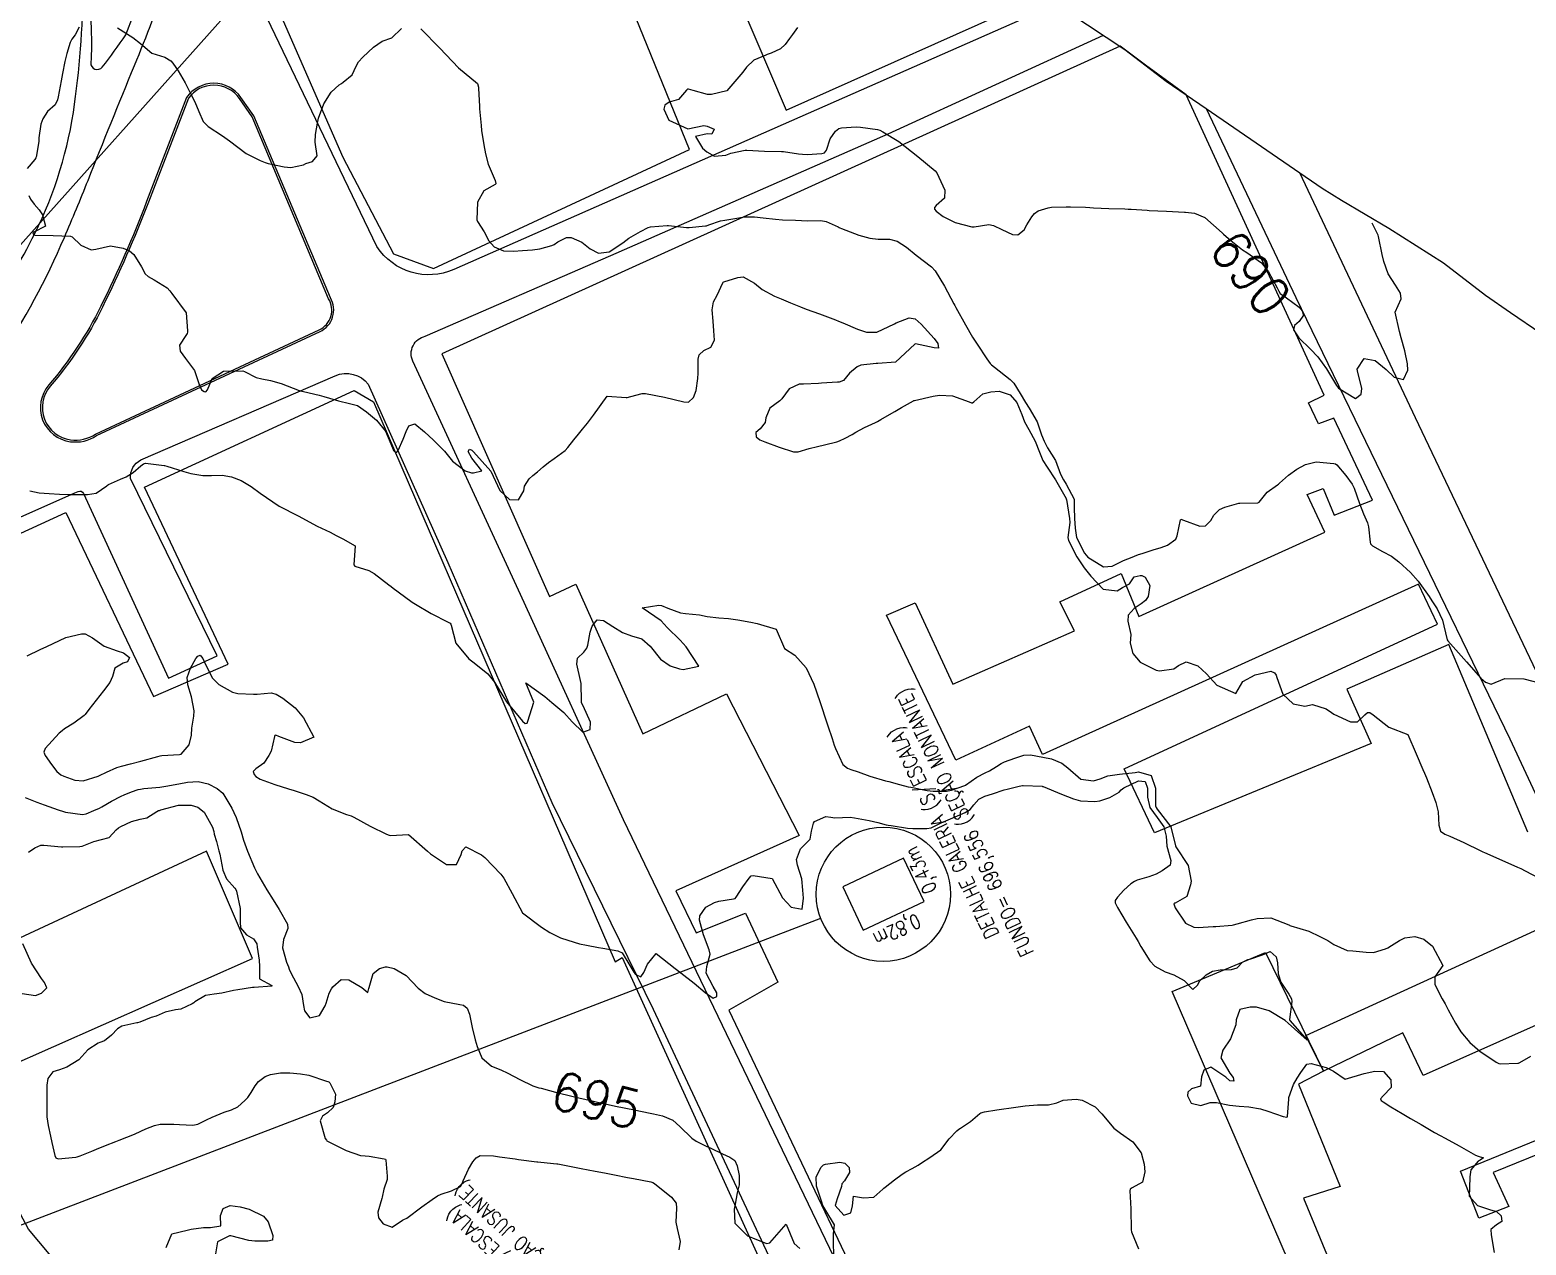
# Model space of a CAD drawing. Header units: metres. Extents: x 286371 to 293043, y 7462578 to 7466404.
# Drawn here: x 288853.9 to 289009.9, y 7465092.8 to 7465219.5 of the extents above; entities that cross this region are included whole.
import ezdxf
from ezdxf.enums import TextEntityAlignment as Align

# ---------------------------------------------------------------- set-up
doc = ezdxf.new("R2010")
doc.units = ezdxf.units.M
doc.header["$MEASUREMENT"] = 0
doc.linetypes.add('CONTINUO', pattern=[0])
for name, color, linetype in [('Area', 45, 'Continuous'), ('Canteiro', 45, 'Continuous'), ('Cotas', 45, 'Continuous'), ('Curvas de Nivel 1m', 11, 'Continuous'), ('Curvas de Nivel 5m', 15, 'Continuous'), ('Edificações', 30, 'Continuous'), ('TEXTO', 45, 'Continuous'), ('Vias primárias', 230, 'Continuous')]:
    doc.layers.add(name, color=color, linetype=linetype)
doc.styles.add('ROMANS', font='romans', dxfattribs={"height": 0.2})
doc.styles.add('Style-STANDARD', font='STANDARD.shx')

msp = doc.modelspace()

# ---------------------------------------------------------------- linework, layer by layer
at = {"layer": 'Area'}
msp.add_polyline3d([(288956.47, 7465225.11, 699.51), (288968.06, 7465217.44, 697.42), (288972.35, 7465214.15, 697.78), (288976.53, 7465211.29, 695.33), (288988.62, 7465202.97, 689.75), (288990.64, 7465201.75, 689.71), (288995.58, 7465198.83, 690.19), (289001.27, 7465195.2, 694.99), (289005.65, 7465191.83, 690.36), (289008.26, 7465190.02, 695.14), (289011.41, 7465187.87, 695.69)], dxfattribs=at)
at = {"layer": 'Canteiro'}
for points in [[(288863.94, 7465218.97), (288865.53, 7465223.17, -0.001615), (288868.82, 7465231.78, -0.029896), (288876.37, 7465248.35, -0.083468), (288891.6, 7465268.21), (288888.23, 7465270.72), (288879.58, 7465262.96, 0.047927), (288871.92, 7465254.63, 0.043141), (288866.46, 7465245.95, 0.049056), (288862, 7465234.69, 0.084381), (288860.31, 7465219.51, -0.033462), (288860.27, 7465216.07, 0.746053), (288861.48, 7465215.61, 0.010891)], [(288860.78, 7465177.36), (288884.09, 7465188.22, 0.445231), (288885.07, 7465191.45), (288877.1, 7465210.42), (288875.77, 7465212.33, 0.519821), (288870.45, 7465212.35), (288866.28, 7465201.51, -0.022727), (288861.5, 7465190.59, -0.063286), (288856.05, 7465182.35, 0.59628), (288858.18, 7465176.76, 0.182042)]]:
    msp.add_lwpolyline(points, format="xyb", close=True, dxfattribs=at)
at = {"layer": 'Curvas de Nivel 1m', "flags": 128}
for points, elevation in [([(288859.05, 7465219.76), (288858.66, 7465218.98), (288858.31, 7465218.5), (288858.12, 7465218.16), (288857.77, 7465217.02), (288857.58, 7465216.17), (288857.34, 7465214.92), (288857.19, 7465214.18), (288856.89, 7465212.52), (288856.81, 7465212.19), (288856.55, 7465211.67), (288855.76, 7465210.98), (288855.27, 7465210.21), (288855.07, 7465209.66), (288854.87, 7465208.22), (288854.86, 7465207.85), (288854.57, 7465206.22), (288854.55, 7465206.14), (288854.46, 7465205.98), (288853.66, 7465205.02)], 692), ([(288863.06, 7465219.7), (288864.65, 7465218.69), (288865.45, 7465218.05), (288866.63, 7465217.06), (288868.01, 7465216.63), (288868.62, 7465216.24), (288868.84, 7465216), (288869.38, 7465215.21), (288870.1, 7465213.98), (288870.57, 7465213.06), (288871.11, 7465211.97), (288871.53, 7465210.97), (288871.99, 7465209.95), (288872.52, 7465209.41), (288873.99, 7465208.43), (288874.5, 7465208.09), (288874.72, 7465207.91), (288876.47, 7465206.59), (288877.93, 7465205.86), (288878.46, 7465205.65), (288878.76, 7465205.55), (288880.44, 7465205.22), (288881.12, 7465205.14), (288882.45, 7465205.43), (288882.69, 7465205.55), (288883.4, 7465205.78), (288883.86, 7465206.37), (288883.68, 7465207.78), (288883.69, 7465208.58), (288883.9, 7465209.77), (288884.02, 7465210.29), (288884.55, 7465211.76), (288885.33, 7465212.99), (288886.15, 7465213.74), (288886.41, 7465213.91), (288886.59, 7465214.02), (288887.51, 7465214.81), (288887.95, 7465215.71), (288888.18, 7465216.16), (288888.63, 7465216.65), (288889.75, 7465217.68), (288890.65, 7465218.29), (288891.66, 7465218.65), (288892.67, 7465219.63)], 691), ([(288894.67, 7465219.6), (288896.64, 7465217.57), (288898.6, 7465215.54), (288900.58, 7465213.9), (288900.67, 7465213.51), (288900.68, 7465213.4), (288900.78, 7465211.51), (288900.8, 7465211.25), (288900.96, 7465209.51), (288901.01, 7465209), (288901.23, 7465207.5), (288901.4, 7465206.57), (288901.7, 7465205.5), (288902.43, 7465203.77), (288902.5, 7465203.48), (288902.49, 7465203.42), (288902.42, 7465203.36), (288901.23, 7465202.69), (288900.59, 7465201.51), (288900.53, 7465199.69), (288900.59, 7465199.52), (288901.26, 7465198.42), (288901.76, 7465197.5), (288902.32, 7465196.88), (288903.3, 7465196.46), (288904.32, 7465196.41), (288905.28, 7465196.48), (288906.32, 7465196.55), (288907.07, 7465196.66), (288908.33, 7465197), (288908.59, 7465197.13), (288908.94, 7465197.39), (288909.87, 7465197.84), (288910.34, 7465197.85), (288911.44, 7465197.35), (288912.32, 7465196.67), (288913.21, 7465196.22), (288914.32, 7465196.36), (288915.72, 7465197.28), (288916.34, 7465197.77), (288917.56, 7465198.47), (288918.36, 7465198.89), (288918.63, 7465198.97), (288920.36, 7465199.08), (288920.5, 7465199.08), (288922.36, 7465198.89), (288922.65, 7465198.88), (288924.35, 7465199.05), (288924.44, 7465199.06), (288924.69, 7465199.15), (288925.92, 7465199.57), (288926.36, 7465199.66), (288927.61, 7465199.86), (288928.37, 7465199.99), (288929.46, 7465199.98), (288930.37, 7465199.9), (288931.65, 7465199.76), (288932.36, 7465199.7), (288933.74, 7465199.64), (288934.36, 7465199.6), (288934.95, 7465199.58), (288936.36, 7465199.61), (288936.92, 7465199.52), (288938.18, 7465198.94), (288938.29, 7465198.87), (288938.35, 7465198.84), (288938.51, 7465198.78), (288940.34, 7465198.1), (288941.46, 7465197.76), (288942.34, 7465197.66), (288943.51, 7465197.68), (288944.33, 7465197.46), (288945.28, 7465196.83), (288946.31, 7465196.01), (288947.9, 7465194.79), (288948.29, 7465194.37), (288949.24, 7465192.77), (288950.24, 7465190.92), (288950.33, 7465190.75), (288950.44, 7465190.54), (288951.45, 7465188.74), (288952.19, 7465187.46), (288952.65, 7465186.72), (288953.66, 7465185.19), (288954.02, 7465184.7), (288954.14, 7465184.58), (288954.48, 7465184.34), (288956.11, 7465183.06), (288956.48, 7465182.66), (288957.13, 7465181.6), (288957.7, 7465180.64), (288958.07, 7465180.05), (288958.92, 7465178.62), (288959.37, 7465177.27), (288959.63, 7465176.61), (288960, 7465175.93), (288960.84, 7465174.59), (288961.35, 7465173.19), (288961.66, 7465172.58), (288961.95, 7465172.15), (288962.78, 7465170.56), (288962.77, 7465169.7), (288962.8, 7465168.56), (288962.89, 7465167.55), (288963.02, 7465166.56), (288963.84, 7465164.93), (288964.18, 7465164.54), (288965.82, 7465163.51), (288966.74, 7465163.58), (288967.83, 7465164.13), (288968.07, 7465164.24), (288968.65, 7465164.47), (288969.49, 7465164.81), (288969.84, 7465164.91), (288971.01, 7465165.28), (288971.85, 7465165.55), (288972.51, 7465165.76), (288973.35, 7465166.4), (288973.51, 7465166.76), (288973.84, 7465168.4), (288973.86, 7465168.43), (288973.9, 7465168.47), (288974.16, 7465168.39), (288975.88, 7465167.74), (288976.46, 7465167.78), (288977.01, 7465168.35), (288977.33, 7465168.92), (288977.91, 7465169.51), (288978.49, 7465169.75), (288979.92, 7465170.16), (288980.05, 7465170.17), (288981.92, 7465170.18), (288981.98, 7465170.21), (288982.04, 7465170.27), (288982.89, 7465171.31), (288983.95, 7465172.05), (288984.06, 7465172.13), (288984.17, 7465172.24), (288985.12, 7465173.08), (288985.98, 7465173.69), (288986.87, 7465174.2), (288987.99, 7465174.47), (288989.84, 7465174.3), (288989.99, 7465174.25), (288990.14, 7465174.14), (288991.07, 7465173.02), (288991.73, 7465172.12), (288991.94, 7465171.7), (288992.5, 7465170.11), (288992.94, 7465169.05), (288993.34, 7465168.09), (288993.45, 7465167.67), (288993.61, 7465166.09), (288993.66, 7465165.9), (288993.85, 7465165.72), (288994.89, 7465165.12), (288995.83, 7465164.62), (288996.6, 7465164.04), (288997.81, 7465162.94), (288998.64, 7465162.01), (288999.77, 7465160.42), (289000.05, 7465159.99), (289000.59, 7465159.14), (289001.15, 7465157.97), (289001.62, 7465156.05), (289001.63, 7465155.97), (289001.64, 7465155.9), (289001.7, 7465155.8), (289003.39, 7465153.94), (289003.67, 7465153.61), (289005.15, 7465151.91), (289005.64, 7465151.5), (289006.23, 7465151.3), (289007.64, 7465151.87), (289009.64, 7465151.84), (289011.64, 7465151.31)], 691), ([(288853.82, 7465202.23), (288854, 7465201.84), (288854.39, 7465201.32), (288854.9, 7465200.74), (288855.26, 7465200.21), (288855.55, 7465199.01), (288854.35, 7465198.41), (288854.25, 7465198.32), (288854.26, 7465198.23), (288854.34, 7465198.13), (288854.47, 7465198.09), (288856.34, 7465198.05), (288858.16, 7465197.99), (288858.34, 7465197.9), (288859.24, 7465197.06), (288860.32, 7465196.55), (288860.81, 7465196.61), (288862.33, 7465196.96), (288863.66, 7465196.74), (288864.31, 7465196.45), (288864.75, 7465196.07), (288865.56, 7465194.78), (288865.94, 7465194.05), (288866.27, 7465193.78), (288866.87, 7465193.43), (288868.25, 7465192.6), (288868.53, 7465192.3), (288868.73, 7465192.01), (288870.21, 7465189.98), (288870.34, 7465188.13), (288870.35, 7465187.98), (288870.33, 7465187.83), (288870.18, 7465187.62), (288869.54, 7465186.62), (288869.58, 7465185.99), (288870.14, 7465185.23), (288871.07, 7465183.97), (288871.56, 7465182.51), (288871.83, 7465181.96), (288872.09, 7465181.78), (288872.28, 7465181.76), (288872.44, 7465181.95), (288872.93, 7465183.13), (288874.12, 7465183.92), (288876.12, 7465183.94), (288876.29, 7465183.88), (288877.51, 7465183.26), (288878.11, 7465183.1), (288879.02, 7465182.93), (288880.11, 7465182.61), (288881.99, 7465181.9), (288882.1, 7465181.87), (288882.46, 7465181.79), (288884.09, 7465181.41), (288884.57, 7465181.28), (288886.08, 7465180.82), (288887.24, 7465180.55), (288888.07, 7465180.33), (288889.01, 7465179.69), (288890.05, 7465178.79), (288890.98, 7465177.66), (288891.72, 7465175.93), (288891.83, 7465175.65), (288891.99, 7465175.47), (288892.18, 7465175.46), (288892.32, 7465175.64), (288892.84, 7465176.81), (288893.14, 7465177.63), (288893.43, 7465178.23), (288894.04, 7465178.41), (288895.05, 7465177.6), (288896.01, 7465176.72), (288897.14, 7465175.57), (288897.98, 7465174.53), (288899.28, 7465173.53), (288899.96, 7465173.31), (288900.18, 7465173.3), (288901.05, 7465173.51), (288899.98, 7465174.83), (288899.61, 7465175.53), (288899.74, 7465175.79), (288900, 7465175.69), (288900.17, 7465175.52), (288901.96, 7465173.49), (288902.92, 7465171.48), (288903.92, 7465170.54), (288904.87, 7465170.5), (288905.41, 7465171.44), (288905.47, 7465171.92), (288905.95, 7465172.7), (288906.36, 7465173.03), (288906.82, 7465173.42), (288907.44, 7465173.95), (288907.98, 7465174.39), (288908.56, 7465174.82), (288909.33, 7465175.38), (288909.71, 7465175.66), (288910, 7465175.95), (288910.63, 7465176.75), (288911.1, 7465177.36), (288911.52, 7465177.86), (288912.04, 7465178.5), (288912.67, 7465179.33), (288914.08, 7465181.3), (288916.08, 7465181.16), (288916.18, 7465181.18), (288916.55, 7465181.27), (288917.76, 7465181.58), (288918.09, 7465181.58), (288920.08, 7465181.21), (288922.08, 7465180.7), (288922.57, 7465180.68), (288923.1, 7465181.17), (288923.37, 7465181.89), (288923.55, 7465183.16), (288923.59, 7465183.7), (288923.59, 7465185.16), (288923.68, 7465185.63), (288924.16, 7465186.05), (288924.9, 7465186.41), (288925.28, 7465187.14), (288925.22, 7465188.1), (288925.14, 7465189.14), (288925.05, 7465190.31), (288925.18, 7465191.14), (288925.55, 7465191.83), (288926.14, 7465193.13), (288926.19, 7465193.2), (288926.27, 7465193.23), (288927.71, 7465193.66), (288928.27, 7465193.73), (288929.44, 7465193.08), (288930.25, 7465192.44), (288931.55, 7465191.74), (288932.24, 7465191.44), (288933.21, 7465191.02), (288934.23, 7465190.61), (288934.85, 7465190.37), (288936.22, 7465189.88), (288937.91, 7465189.25), (288938.21, 7465189.13), (288938.67, 7465188.94), (288940.19, 7465188.29), (288941.11, 7465187.98), (288942.19, 7465187.98), (288944.04, 7465188.85), (288944.21, 7465188.94), (288945.56, 7465189.48), (288946.21, 7465189.35), (288946.84, 7465188.8), (288948.18, 7465187.33), (288948.57, 7465186.78), (288948.64, 7465186.31), (288948.17, 7465186.34), (288946.23, 7465186.75), (288946.17, 7465186.73), (288944.14, 7465184.85), (288942.31, 7465184.71), (288942.14, 7465184.71), (288940.52, 7465184.52), (288940.14, 7465184.37), (288939.36, 7465183.69), (288938.72, 7465182.94), (288938.28, 7465182.77), (288938.11, 7465182.76), (288936.42, 7465182.66), (288936.11, 7465182.62), (288934.55, 7465182.56), (288934.11, 7465182.54), (288933.06, 7465182.06), (288932.31, 7465181.03), (288932.2, 7465180.91), (288932.08, 7465180.83), (288931.05, 7465180.07), (288930.65, 7465179.06), (288930.55, 7465178.55), (288930.04, 7465177.9), (288929.6, 7465177.51), (288929.63, 7465177.07), (288930.02, 7465176.76), (288930.54, 7465176.54), (288932.01, 7465176), (288933.5, 7465175.52), (288934, 7465175.51), (288935.14, 7465175.85), (288936.01, 7465176.05), (288936.76, 7465176.22), (288938.02, 7465176.54), (288938.32, 7465176.64), (288938.91, 7465176.93), (288939.63, 7465177.32), (288940.03, 7465177.55), (288940.91, 7465178.03), (288942.05, 7465178.57), (288942.26, 7465178.67), (288942.63, 7465178.88), (288943.54, 7465179.39), (288944.07, 7465179.7), (288944.79, 7465180.13), (288946.01, 7465180.83), (288946.06, 7465180.85), (288946.08, 7465180.86), (288946.13, 7465180.87), (288948.09, 7465181.32), (288948.72, 7465181.41), (288950.09, 7465181.34), (288951.81, 7465180.73), (288952.07, 7465180.62), (288952.17, 7465180.62), (288952.31, 7465180.72), (288953.24, 7465181.56), (288954.09, 7465181.77), (288954.96, 7465181.81), (288956.09, 7465181.46), (288956.78, 7465180.65), (288957.31, 7465179.39), (288957.59, 7465178.64), (288958.03, 7465177.84), (288958.69, 7465176.62), (288959.16, 7465175.46), (288959.51, 7465174.61), (288959.97, 7465173.9), (288960.82, 7465172.59), (288961.92, 7465170.63), (288961.95, 7465170.57), (288961.96, 7465170.54), (288962.29, 7465168.57), (288962.31, 7465168.15), (288962.12, 7465166.57), (288962.17, 7465166.26), (288963.04, 7465164.56), (288963.82, 7465163.4), (288964.5, 7465162.53), (288965.78, 7465161.19), (288967.25, 7465161.03), (288967.79, 7465161.35), (288968.53, 7465161.74), (288969.04, 7465162.47), (288969.66, 7465162.61), (288969.81, 7465162.61), (288970.17, 7465162.45), (288970.66, 7465161.57), (288970.49, 7465160.44), (288970.22, 7465160), (288969.76, 7465159.65), (288969.04, 7465159.18), (288968.39, 7465158.47), (288968.36, 7465157.85), (288968.67, 7465156.47), (288968.61, 7465155.55), (288968.88, 7465154.47), (288969.66, 7465153.59), (288971.33, 7465152.75), (288971.65, 7465152.69), (288973.16, 7465152.89), (288973.66, 7465153.24), (288974.43, 7465153.62), (288975.66, 7465153.2), (288976.56, 7465152.35), (288977.63, 7465151.19), (288979.61, 7465150.3), (288980.35, 7465151.58), (288981.64, 7465152.27), (288983.27, 7465152.63), (288983.65, 7465152.47), (288983.83, 7465152.24), (288983.9, 7465151.98), (288984.51, 7465150.23), (288985.6, 7465149.24), (288986.8, 7465148.99), (288987.6, 7465149.17), (288989.03, 7465148.72), (288989.59, 7465148.32), (288989.85, 7465148.15), (288991.57, 7465147.36), (288992.3, 7465147.38), (288993.06, 7465148.1), (288993.34, 7465148.34), (288993.59, 7465148.32), (288993.92, 7465148.09), (288995.57, 7465146.8), (288997.55, 7465146.03), (288998.41, 7465144.02), (288999.1, 7465142.41), (288999.27, 7465142.01), (288999.48, 7465141.51), (289000.09, 7465139.99), (289000.47, 7465138.96), (289000.71, 7465137.99), (289000.78, 7465136.61), (289000.96, 7465135.98), (289001.39, 7465135.67), (289001.92, 7465135.43), (289003.38, 7465134.79), (289005.14, 7465133.92), (289005.36, 7465133.81), (289005.55, 7465133.73), (289007.35, 7465132.94), (289008.98, 7465132.22), (289009.34, 7465132.06), (289009.78, 7465131.85), (289011.32, 7465131.02)], 692), ([(288853.93, 7465171.43), (288854.89, 7465171.24), (288855.93, 7465171.17), (288857.03, 7465171.08), (288857.93, 7465171.05), (288859.01, 7465171.07), (288859.93, 7465171.05), (288860.85, 7465171.2), (288861.94, 7465171.97), (288862.01, 7465172.04), (288862.12, 7465172.1), (288863.38, 7465172.66), (288863.96, 7465172.9), (288864.69, 7465173.34), (288865.5, 7465174.05), (288865.76, 7465174.27), (288865.98, 7465174.31), (288867.91, 7465174.08), (288867.97, 7465174.08), (288868.21, 7465174.01), (288869.97, 7465173.45), (288870.69, 7465173.25), (288871.96, 7465173.04), (288872.86, 7465173.04), (288873.96, 7465173.08), (288874.96, 7465172.91), (288875.95, 7465172.51), (288876.99, 7465171.88), (288877.93, 7465171.19), (288879.9, 7465169.83), (288881.89, 7465168.83), (288883.87, 7465167.77), (288885.24, 7465167.12), (288885.86, 7465166.8), (288886.55, 7465166.42), (288887.84, 7465165.7), (288887.7, 7465163.72), (288887.81, 7465163.57), (288889.24, 7465163.12), (288889.8, 7465162.82), (288891.34, 7465161.65), (288891.59, 7465161.46), (288891.78, 7465161.31), (288892.97, 7465160.43), (288893.76, 7465159.84), (288894.11, 7465159.61), (288895.74, 7465158.67), (288897.53, 7465157.75), (288897.73, 7465157.64), (288897.81, 7465157.55), (288897.84, 7465157.43), (288898.32, 7465155.55), (288899.67, 7465153.93), (288900.23, 7465153.52), (288901.65, 7465152.38), (288902.36, 7465151.48), (288903.59, 7465149.46), (288905.27, 7465147.44), (288905.56, 7465147.18), (288905.77, 7465147.22), (288905.84, 7465147.43), (288906.25, 7465148.75), (288906.45, 7465149.42), (288905.62, 7465151.43), (288907.6, 7465150), (288908.33, 7465149.39), (288909.58, 7465148.33), (288910.45, 7465147.36), (288911.55, 7465146.28), (288912.34, 7465146.55), (288912.37, 7465147.33), (288911.59, 7465149.02), (288911.42, 7465149.35), (288911.42, 7465149.53), (288911.38, 7465151.35), (288911.32, 7465151.66), (288910.92, 7465153.36), (288911.02, 7465153.99), (288911.67, 7465154.63), (288911.99, 7465155.03), (288912.07, 7465155.34), (288912.33, 7465156.71), (288912.55, 7465157.33), (288913.06, 7465157.99), (288913.73, 7465157.92), (288914.68, 7465157.3), (288915.7, 7465156.66), (288916.65, 7465156.32), (288917.7, 7465156.03), (288918.59, 7465155.24), (288919.66, 7465153.89), (288920.65, 7465153.21), (288921.65, 7465152.88), (288922.01, 7465152.83), (288923.65, 7465153.16), (288922.33, 7465155.18), (288921.69, 7465155.86), (288920.34, 7465157.21), (288919.72, 7465157.89), (288917.74, 7465159.25), (288919.47, 7465159.51), (288919.75, 7465159.49), (288920.41, 7465159.21), (288921.74, 7465158.71), (288922.27, 7465158.65), (288923.73, 7465158.5), (288924.53, 7465158.35), (288925.73, 7465158.21), (288926.75, 7465158.13), (288927.73, 7465157.99), (288929.06, 7465157.74), (288929.72, 7465157.62), (288931.71, 7465157.03), (288932.59, 7465155.02), (288933.67, 7465154.3), (288934.82, 7465152.99), (288935.63, 7465151.29), (288935.74, 7465150.97), (288935.8, 7465150.79), (288936.42, 7465148.96), (288936.85, 7465147.68), (288937.09, 7465146.95), (288937.54, 7465145.62), (288937.77, 7465144.94), (288937.9, 7465144.57), (288938.65, 7465142.93), (288939.13, 7465142.55), (288939.5, 7465142.4), (288940.25, 7465142.14), (288941.49, 7465141.71), (288943.1, 7465141.23), (288943.47, 7465141.13), (288944.56, 7465140.84), (288945.46, 7465140.6), (288945.74, 7465140.54), (288947.46, 7465140.22), (288948.09, 7465140.15), (288949.45, 7465140.12), (288949.98, 7465140.23), (288951.37, 7465140.74), (288951.44, 7465140.76), (288951.46, 7465140.77), (288952.61, 7465141.58), (288953.48, 7465142.04), (288953.93, 7465142.26), (288954.66, 7465142.69), (288955.16, 7465143.02), (288955.5, 7465143.18), (288956.57, 7465143.59), (288957.51, 7465143.89), (288958.23, 7465143.92), (288959.51, 7465143.69), (288960.39, 7465143.49), (288961.5, 7465143.06), (288962.11, 7465142.58), (288963.48, 7465141.37), (288964.8, 7465141.21), (288965.48, 7465141.42), (288966.28, 7465141.72), (288967.49, 7465141.92), (288969.11, 7465142.09), (288969.49, 7465142.14), (288970.81, 7465141.78), (288971.25, 7465140.44), (288971.25, 7465138.62), (288971.3, 7465138.44), (288971.43, 7465138.25), (288972.84, 7465136.41), (288973.33, 7465134.45), (288973.33, 7465134.41), (288973.37, 7465134.32), (288974.65, 7465132.38), (288974.95, 7465130.75), (288974.91, 7465130.38), (288974.52, 7465129.16), (288973.29, 7465128.48), (288973.23, 7465128.46), (288973.17, 7465128.41), (288973.28, 7465127.97), (288974.36, 7465126.39), (288975.24, 7465125.95), (288975.68, 7465125.93), (288977.24, 7465126.02), (288977.54, 7465126.04), (288979.24, 7465126.17), (288979.36, 7465126.19), (288979.75, 7465126.31), (288981.25, 7465126.71), (288981.85, 7465126.87), (288983.25, 7465126.92), (288985.13, 7465126.22), (288985.21, 7465126.18), (288985.24, 7465126.15), (288985.35, 7465126.11), (288987.23, 7465125.54), (288988.39, 7465125), (288989.22, 7465124.56), (288989.85, 7465124.14), (288991.21, 7465123.54), (288991.82, 7465123.5), (288993.2, 7465123.36), (288993.96, 7465123.33), (288995.21, 7465123.71), (288995.45, 7465123.82), (288995.86, 7465124.05), (288996.68, 7465124.58), (288997.23, 7465124.84), (288998.27, 7465124.98), (288999.22, 7465124.72), (289000.1, 7465123.99), (289001.18, 7465121.97), (289000.37, 7465120.79), (289000.36, 7465119.99), (289001.13, 7465118.5), (289001.45, 7465117.97), (289001.75, 7465117.33), (289002.5, 7465115.95), (289003.08, 7465115.06), (289004.02, 7465113.93), (289005.05, 7465113.04), (289006.76, 7465111.89), (289007.03, 7465111.76), (289007.18, 7465111.73), (289009.02, 7465111.77), (289009.09, 7465111.79), (289009.21, 7465111.85), (289010.37, 7465112.5)], 693), ([(288853.66, 7465154.23), (288854.99, 7465154.91), (288855.68, 7465155.23), (288857.69, 7465156.16), (288859.31, 7465156.53), (288859.7, 7465156.54), (288860.44, 7465156.12), (288861.68, 7465155.24), (288863.01, 7465154.75), (288863.67, 7465154.55), (288864.3, 7465154.06), (288864.12, 7465153.61), (288863.65, 7465153.46), (288862.8, 7465152.94), (288862.55, 7465152.09), (288862.27, 7465151.45), (288861.61, 7465150.61), (288861.23, 7465150.11), (288860.09, 7465148.64), (288859.7, 7465148.14), (288859.64, 7465148.08), (288859.57, 7465148.02), (288858.51, 7465147.21), (288857.55, 7465146.62), (288857.28, 7465146.44), (288856.98, 7465146.18), (288855.52, 7465144.6), (288855.39, 7465144.21), (288855.51, 7465143.87), (288856.2, 7465142.9), (288856.74, 7465142.19), (288857.15, 7465141.85), (288857.48, 7465141.7), (288858.61, 7465141.29), (288859.47, 7465141.2), (288861.06, 7465141.7), (288861.48, 7465141.91), (288861.62, 7465141.97), (288861.91, 7465142.11), (288862.99, 7465142.59), (288863.49, 7465142.75), (288864.41, 7465142.98), (288865.5, 7465143.25), (288867.25, 7465143.76), (288867.51, 7465143.83), (288867.67, 7465143.85), (288869.51, 7465143.95), (288869.54, 7465143.95), (288869.69, 7465143.98), (288870.54, 7465144.96), (288870.76, 7465145.97), (288870.82, 7465146.7), (288871.02, 7465147.96), (288871.04, 7465148.5), (288870.78, 7465149.97), (288870.38, 7465151.21), (288870.31, 7465151.97), (288870.68, 7465152.94), (288871.24, 7465153.96), (288871.42, 7465154.21), (288871.67, 7465154.31), (288871.95, 7465153.95), (288872.2, 7465153.4), (288872.96, 7465151.93), (288873.62, 7465151.24), (288875.04, 7465150.47), (288875.61, 7465150.32), (288877.25, 7465150.23), (288877.61, 7465150.25), (288879.08, 7465150.37), (288879.61, 7465150.25), (288880.31, 7465149.82), (288881.59, 7465148.81), (288882.45, 7465147.79), (288883.54, 7465145.77), (288882.14, 7465145.19), (288881.54, 7465145.2), (288879.89, 7465145.83), (288879.55, 7465145.96), (288879.45, 7465145.93), (288879.43, 7465145.84), (288879.07, 7465144.3), (288878.85, 7465143.84), (288878.31, 7465143.04), (288877.49, 7465142.46), (288877.19, 7465142.17), (288877.31, 7465141.87), (288877.48, 7465141.68), (288877.94, 7465141.4), (288879.47, 7465140.83), (288880.89, 7465140.39), (288881.46, 7465140.2), (288882.74, 7465139.79), (288883.45, 7465139.51), (288884.08, 7465139.12), (288885.42, 7465138.31), (288886.93, 7465137.72), (288887.41, 7465137.56), (288887.69, 7465137.43), (288889.4, 7465136.49), (288891.1, 7465135.66), (288891.38, 7465135.54), (288891.52, 7465135.52), (288893.38, 7465135.62), (288895.36, 7465133.87), (288895.69, 7465133.59), (288897.34, 7465132.51), (288898.4, 7465132.49), (288898.88, 7465133.54), (288898.99, 7465133.91), (288899.37, 7465134.34), (288901.01, 7465133.51), (288901.35, 7465133.21), (288903.03, 7465131.48), (288903.32, 7465131.08), (288904.18, 7465129.46), (288905.26, 7465127.44), (288907.24, 7465125.95), (288908.11, 7465125.4), (288909.23, 7465124.85), (288909.99, 7465124.61), (288911.22, 7465124.24), (288911.95, 7465124.07), (288913.21, 7465123.85), (288913.65, 7465123.76), (288915.2, 7465123.49), (288915.65, 7465123.28), (288916.47, 7465121.97), (288916.88, 7465121.26), (288917, 7465121.1), (288917.16, 7465120.98), (288917.62, 7465120.79), (288917.91, 7465121.24), (288918.3, 7465122.12), (288919.19, 7465123.22), (288921.17, 7465121.64), (288921.76, 7465121.19), (288923.15, 7465120.13), (288924.3, 7465119.15), (288925.13, 7465118.56), (288925.52, 7465118.74), (288925.52, 7465119.13), (288925.14, 7465119.78), (288924.41, 7465121.15), (288924.47, 7465121.85), (288924.82, 7465123.14), (288924.73, 7465123.61), (288924.14, 7465125.15), (288923.71, 7465126.7), (288923.75, 7465127.16), (288924.39, 7465128.03), (288925.27, 7465128.53), (288925.75, 7465128.66), (288927.28, 7465128.9), (288927.43, 7465128.95), (288927.54, 7465129.1), (288928.23, 7465130.16), (288928.9, 7465131.08), (288929.1, 7465131.3), (288929.32, 7465131.36), (288931.31, 7465131.04), (288932.38, 7465129.03), (288933.27, 7465128.06), (288934.43, 7465127.83), (288934.56, 7465129), (288934.48, 7465129.82), (288934.38, 7465131), (288933.92, 7465132.42), (288933.82, 7465133.01), (288934.25, 7465134.11), (288935.13, 7465134.99), (288935.24, 7465135.13), (288935.39, 7465135.98), (288935.59, 7465136.81), (288935.72, 7465136.98), (288936.89, 7465137.48), (288937.41, 7465137.42), (288937.83, 7465137.37), (288939.41, 7465137.41), (288939.87, 7465137.37), (288941.41, 7465137.09), (288942.29, 7465136.87), (288943.16, 7465136.62), (288943.4, 7465136.6), (288943.68, 7465136.57), (288945.4, 7465136.29), (288945.96, 7465136.25), (288947.4, 7465136.24), (288947.88, 7465136.31), (288948.78, 7465136.77), (288949.22, 7465136.96), (288949.41, 7465137.03), (288950.6, 7465137.56), (288951.42, 7465137.9), (288951.94, 7465138.21), (288952.32, 7465138.72), (288952.85, 7465139.31), (288953.45, 7465139.63), (288954.27, 7465139.87), (288955.46, 7465140.27), (288955.77, 7465140.36), (288957.05, 7465140.65), (288957.39, 7465140.72), (288957.47, 7465140.73), (288959.43, 7465140.65), (288959.46, 7465140.64), (288959.53, 7465140.61), (288961.45, 7465139.81), (288962.69, 7465139.32), (288963.44, 7465139.12), (288964.91, 7465139.06), (288965.44, 7465139.14), (288966.48, 7465139.48), (288967.46, 7465140.04), (288967.68, 7465140.27), (288967.93, 7465140.49), (288969.48, 7465141.23), (288970.17, 7465141.15), (288970.4, 7465140.45), (288970.4, 7465139.5), (288970.66, 7465138.45), (288971.42, 7465137.39), (288972.13, 7465136.42), (288972.35, 7465135.46), (288972.44, 7465134.42), (288972.84, 7465132.92), (288972.79, 7465132.41), (288971.93, 7465131.83), (288971.33, 7465131.5), (288970.56, 7465131.21), (288969.32, 7465130.85), (288969.05, 7465130.73), (288968.66, 7465130.47), (288967.96, 7465129.83), (288967.29, 7465129.09), (288967.04, 7465128.74), (288967.03, 7465128.5), (288967.28, 7465128.01), (288968.2, 7465126.48), (288969.23, 7465124.8), (288969.43, 7465124.46), (288969.73, 7465123.94), (288970.66, 7465122.44), (288971.18, 7465121.9), (288972.27, 7465121.32), (288973.16, 7465120.98), (288974.22, 7465120.39), (288975.14, 7465119.46), (288975.62, 7465119.9), (288975.86, 7465120.36), (288976.51, 7465121), (288977.17, 7465121.36), (288977.99, 7465121.51), (288979.17, 7465121.54), (288979.76, 7465121.72), (288980.31, 7465122.3), (288980.88, 7465122.6), (288981.19, 7465122.67), (288982.39, 7465123.08), (288983.2, 7465123.44), (288983.81, 7465122.86), (288983.95, 7465122.24), (288984.02, 7465121.09), (288984.3, 7465120.24), (288985.14, 7465118.97), (288985.41, 7465118.5), (288985.47, 7465118.22), (288985.21, 7465116.34), (288985.23, 7465116.22), (288987.06, 7465114.19), (288985.09, 7465115.96), (288984.76, 7465116.23), (288983.11, 7465117.24), (288981.76, 7465117.62), (288981.11, 7465117.64), (288980.03, 7465117.38), (288979.65, 7465116.31), (288979.62, 7465115.77), (288979.06, 7465114.31), (288978.25, 7465113.13), (288978.07, 7465112.33), (288979.01, 7465110.76), (288979.33, 7465110.31), (288979.4, 7465109.9), (288979, 7465109.93), (288978.57, 7465110.32), (288977.02, 7465111.37), (288976.3, 7465111.07), (288976.05, 7465110.36), (288975.95, 7465109.4), (288974.99, 7465109.11), (288974.6, 7465108.76), (288974.59, 7465108.38), (288974.96, 7465107.62), (288975.96, 7465107.36), (288976.96, 7465107.67), (288977.61, 7465107.69), (288978.96, 7465107.4), (288979.96, 7465107.3), (288980.96, 7465107.23), (288982.2, 7465107.02), (288982.95, 7465106.8), (288984.54, 7465106.23), (288984.94, 7465106.15), (288984.99, 7465106.18), (288985, 7465106.22), (288985.14, 7465108.05), (288985.16, 7465108.22), (288985.63, 7465109.58), (288986.01, 7465110.21), (288986.39, 7465110.83), (288987.03, 7465111.68), (288987.47, 7465111.74), (288989.02, 7465111.33), (288989.8, 7465110.94), (288991, 7465110.13), (288993.01, 7465110.7), (288994.12, 7465110.97), (288995.02, 7465110.93), (288995.76, 7465110.05), (288995.81, 7465109.24), (288994.98, 7465108.39), (288994.71, 7465108.07), (288994.78, 7465107.88), (288994.97, 7465107.74), (288995.78, 7465107.23), (288996.95, 7465106.53), (288997.83, 7465106.02), (288998.92, 7465105.38), (289000.33, 7465104.57), (289000.91, 7465104.24), (289001.42, 7465103.97), (289002.89, 7465103.17), (289004.6, 7465102.2), (289004.88, 7465102.09), (289005.42, 7465101.91), (289005.1, 7465101.69), (289004.87, 7465101.58), (289004.1, 7465100.68), (289004.01, 7465099.93), (289003.96, 7465098.8), (289003.95, 7465097.93), (289004.8, 7465096.95), (289006.17, 7465096.51), (289006.79, 7465096.34), (289007.28, 7465095.88), (289007.35, 7465095.3), (289006.77, 7465094.92), (289006.19, 7465094.46), (289006.24, 7465093.89), (289006.56, 7465092.05)], 694), ([(288853.8, 7465133.78), (288854.45, 7465134.22), (288855.07, 7465134.51), (288855.37, 7465134.51), (288857.22, 7465134.32), (288857.37, 7465134.32), (288859.14, 7465134.38), (288859.37, 7465134.42), (288860.61, 7465134.89), (288861.38, 7465135.09), (288862.18, 7465135.31), (288862.93, 7465136.09), (288863.17, 7465136.31), (288863.4, 7465136.44), (288864.51, 7465136.97), (288865.41, 7465137.21), (288866.12, 7465137.34), (288867.17, 7465138.03), (288867.34, 7465138.11), (288867.43, 7465138.13), (288867.58, 7465138.18), (288869.43, 7465138.66), (288870.73, 7465138.67), (288871.43, 7465138.48), (288872.09, 7465137.94), (288872.96, 7465136.37), (288873.09, 7465135.93), (288873.13, 7465135.67), (288873.38, 7465134.9), (288873.64, 7465133.92), (288873.71, 7465133.56), (288874.03, 7465131.91), (288874.41, 7465131.01), (288875.3, 7465130.01), (288875.38, 7465129.89), (288875.45, 7465129.73), (288875.85, 7465127.89), (288875.84, 7465126.49), (288875.89, 7465125.89), (288876.5, 7465125.15), (288877.22, 7465124.76), (288877.57, 7465124.23), (288877.63, 7465123.87), (288877.83, 7465122.51), (288877.87, 7465121.86), (288877.87, 7465120.57), (288879.14, 7465119.89), (288879.16, 7465119.86), (288879.16, 7465119.84), (288879.14, 7465119.8), (288877.32, 7465119.69), (288877.14, 7465119.66), (288875.61, 7465119.43), (288875.14, 7465119.37), (288873.95, 7465119.1), (288873.13, 7465118.98), (288872.23, 7465118.84), (288871.12, 7465118.18), (288871, 7465118.08), (288870.84, 7465117.97), (288869.67, 7465117.42), (288869.1, 7465117.33), (288868.02, 7465117.1), (288867.09, 7465116.7), (288866.58, 7465116.54), (288865.38, 7465116.05), (288865.13, 7465116), (288865.08, 7465116), (288863.52, 7465115.63), (288863.07, 7465115.36), (288862.45, 7465114.7), (288861.69, 7465114.1), (288861.23, 7465113.93), (288861.05, 7465113.87), (288859.98, 7465113.19), (288859.02, 7465112.14), (288857.79, 7465111.38), (288857.01, 7465111.08), (288856.32, 7465110.87), (288855.79, 7465110.19), (288855.68, 7465109.5), (288855.71, 7465108.19), (288855.71, 7465107.43), (288855.7, 7465106.19), (288855.83, 7465105.28), (288856.07, 7465104.19), (288856.23, 7465103.52), (288856.52, 7465102.18), (288856.62, 7465101.93), (288856.87, 7465101.8), (288858.71, 7465101.99), (288858.87, 7465102.03), (288858.95, 7465102.06), (288859.16, 7465102.14), (288860.39, 7465102.61), (288860.88, 7465102.81), (288861.81, 7465103.19), (288862.9, 7465103.62), (288863.23, 7465103.75), (288864.05, 7465104.07), (288864.65, 7465104.31), (288864.91, 7465104.43), (288866.02, 7465104.93), (288866.92, 7465105.29), (288867.52, 7465105.42), (288868.93, 7465105.44), (288869.51, 7465105.4), (288870.92, 7465105.33), (288871.44, 7465105.44), (288872.48, 7465105.94), (288872.78, 7465106.1), (288872.94, 7465106.17), (288874.19, 7465106.67), (288874.95, 7465106.91), (288875.62, 7465107.23), (288876.34, 7465107.88), (288876.63, 7465108.22), (288876.98, 7465108.74), (288877.41, 7465109.44), (288877.76, 7465109.86), (288878.45, 7465110.41), (288879.01, 7465110.62), (288880.05, 7465110.78), (288881.01, 7465110.78), (288882.12, 7465110.68), (288883.01, 7465110.52), (288884.84, 7465109.91), (288885, 7465109.86), (288885.08, 7465109.84), (288885.2, 7465109.75), (288885.78, 7465108.54), (288885.73, 7465107.74), (288885.53, 7465107.16), (288884.95, 7465106.6), (288884.42, 7465106.28), (288884.18, 7465105.77), (288884.72, 7465103.93), (288884.83, 7465103.76), (288884.89, 7465103.7), (288885.02, 7465103.63), (288886.88, 7465102.68), (288888.4, 7465102.18), (288888.87, 7465102.13), (288889.29, 7465102.11), (288890.87, 7465101.81), (288890.98, 7465101.77), (288891.04, 7465101.66), (288891.18, 7465100), (288891.15, 7465099.66), (288890.82, 7465098.66), (288890.64, 7465097.83), (288890.61, 7465097.67), (288890.21, 7465096.24), (288890.28, 7465095.67), (288890.76, 7465095.03), (288891.7, 7465094.71), (288892.77, 7465095.42), (288892.89, 7465095.51), (288893.21, 7465095.63), (288894.79, 7465096.81), (288895.85, 7465097.58), (288896.43, 7465097.95), (288896.81, 7465098.14), (288897.88, 7465098.48), (288898.82, 7465098.92), (288899.03, 7465099.33), (288899.1, 7465099.53), (288899.63, 7465100.74), (288900.11, 7465101.52), (288900.45, 7465101.93), (288900.87, 7465102.16), (288902.24, 7465102.12), (288902.87, 7465102.04), (288904.51, 7465101.81), (288904.87, 7465101.76), (288906.77, 7465101.51), (288906.87, 7465101.49), (288907.86, 7465101.4), (288908.86, 7465101.3), (288908.96, 7465101.29), (288910.86, 7465100.92), (288911.38, 7465100.82), (288912.85, 7465100.54), (288913.81, 7465100.35), (288914.85, 7465100.15), (288916.23, 7465099.88), (288916.84, 7465099.77), (288918.66, 7465099.41), (288918.84, 7465099.35), (288919.02, 7465099.23), (288920.81, 7465097.83), (288921.3, 7465097.2), (288921.32, 7465096.67), (288921.26, 7465095.2), (288921.39, 7465094.57), (288921.69, 7465093.19), (288921.58, 7465092.34)], 696), ([(288853.13, 7465119.06), (288854.5, 7465118.84), (288855.13, 7465119.08), (288855.68, 7465119.65), (288855.45, 7465120.2), (288855.15, 7465120.62), (288854.1, 7465122.22), (288853.21, 7465124.23)], 696), ([(288868.15, 7465092.58), (288868.74, 7465093.99), (288870.33, 7465094.39), (288870.75, 7465094.48), (288872.04, 7465094.67), (288872.76, 7465094.67), (288873.82, 7465094.85), (288873.8, 7465095.92), (288874.08, 7465096.63), (288874.79, 7465096.94), (288875.84, 7465096.83), (288876.78, 7465096.57), (288878.28, 7465095.85), (288878.77, 7465095.26), (288879.26, 7465093.84), (288879.23, 7465093.34), (288878.73, 7465093.23), (288877.37, 7465093.22), (288876.74, 7465093.31), (288874.86, 7465093.79), (288874.74, 7465093.79), (288873.5, 7465093.16), (288873.28, 7465091.93)], 697)]:
    msp.add_lwpolyline(points, dxfattribs=dict(at, elevation=elevation))
at = {"layer": 'Curvas de Nivel 5m', "flags": 128}
for points, elevation in [([(288933.95, 7465219.73), (288933.42, 7465219.01), (288933.09, 7465218.58), (288932.65, 7465217.96), (288932.17, 7465217.5), (288931.18, 7465217.05), (288930.78, 7465216.91), (288930.63, 7465216.86), (288929.37, 7465216.33), (288928.61, 7465215.61), (288928.23, 7465215.09), (288926.57, 7465213.12), (288924.98, 7465212.73), (288924.57, 7465212.76), (288923.05, 7465213.18), (288922.58, 7465213.32), (288922.46, 7465213.3), (288922.38, 7465213.19), (288921.53, 7465212.23), (288920.55, 7465211.94), (288920.12, 7465211.65), (288920.02, 7465211.22), (288920.53, 7465210.07), (288922.51, 7465209.18), (288924.17, 7465209.51), (288924.52, 7465209.45), (288925.26, 7465209.14), (288925.02, 7465208.63), (288924.51, 7465208.65), (288923.31, 7465208.37), (288924.04, 7465207.16), (288924.48, 7465206.76), (288925.3, 7465206.32), (288926.47, 7465206.41), (288926.97, 7465206.62), (288928.48, 7465206.93), (288928.64, 7465206.93), (288930.48, 7465206.85), (288932.28, 7465206.82), (288932.48, 7465206.81), (288934.05, 7465206.58), (288934.47, 7465206.52), (288934.95, 7465206.51), (288936.47, 7465206.59), (288936.76, 7465206.67), (288936.95, 7465206.96), (288937.34, 7465208.11), (288937.89, 7465208.94), (288938.24, 7465209.21), (288938.52, 7465209.29), (288940.06, 7465209.37), (288940.51, 7465209.35), (288942.28, 7465209.1), (288942.51, 7465209.04), (288942.84, 7465208.87), (288944.49, 7465207.84), (288945.83, 7465206.82), (288946.47, 7465206.3), (288948.27, 7465204.79), (288948.44, 7465204.59), (288949.28, 7465202.77), (288949.24, 7465201.93), (288948.39, 7465201.18), (288948.21, 7465200.96), (288948.22, 7465200.79), (288948.38, 7465200.6), (288949.13, 7465200.02), (288950.36, 7465199.39), (288952.12, 7465198.97), (288952.36, 7465198.97), (288953.87, 7465199.19), (288954.36, 7465199.11), (288955.23, 7465198.68), (288956.35, 7465198.15), (288956.89, 7465198.11), (288957.56, 7465198.65), (288957.85, 7465199.15), (288958.37, 7465200), (288958.65, 7465200.36), (288959.03, 7465200.62), (288960.05, 7465200.95), (288960.39, 7465200.99), (288961.94, 7465201.03), (288962.39, 7465201.03), (288963.96, 7465200.99), (288964.39, 7465200.97), (288964.8, 7465200.95), (288966.39, 7465200.87), (288968.06, 7465200.82), (288968.39, 7465200.8), (288968.7, 7465200.79), (288970.39, 7465200.68), (288970.6, 7465200.66), (288972.39, 7465200.6), (288974.27, 7465200.5), (288974.39, 7465200.49), (288975.31, 7465200.37), (288976.38, 7465199.93), (288978.19, 7465198.33), (288978.34, 7465198.18), (288979.1, 7465197.54), (288980.32, 7465196.57), (288980.76, 7465196.29), (288982.3, 7465195.21), (288983.03, 7465194.25), (288983.92, 7465192.58), (288984.09, 7465192.24), (288984.25, 7465192.01), (288984.91, 7465191.56), (288986.23, 7465190.57), (288986.55, 7465190.2), (288986.67, 7465189.75), (288986.21, 7465189.08), (288985.73, 7465188.68), (288985.63, 7465188.21), (288986.18, 7465187.4), (288987.41, 7465186.19), (288988.15, 7465185.4), (288989.06, 7465184.16), (288990.11, 7465182.41), (288990.31, 7465182.14), (288992.09, 7465181.05), (288992.67, 7465181.53), (288992.74, 7465182.1), (288992.29, 7465183.95), (288992.28, 7465184.11), (288993.01, 7465185.24), (288994.15, 7465185.03), (288995.28, 7465184.07), (288996.12, 7465183.29), (288997.1, 7465183.06), (288997.55, 7465184.03), (288997.52, 7465184.66), (288997.23, 7465186.04), (288996.85, 7465187.38), (288996.68, 7465188.05), (288996.22, 7465190.05), (288996.84, 7465191.45), (288996.77, 7465192.05), (288996.27, 7465192.89), (288995.51, 7465194.07), (288995.03, 7465195.35), (288994.87, 7465196.08), (288994.48, 7465197.94), (288994.44, 7465198.08), (288993.84, 7465199.35)], 690), ([(288853.44, 7465139.48), (288854.66, 7465139), (288855.43, 7465138.72), (288856.89, 7465138.18), (288857.42, 7465138.01), (288857.63, 7465137.96), (288859.42, 7465137.72), (288859.78, 7465137.78), (288860.61, 7465138.13), (288861.18, 7465138.37), (288861.43, 7465138.5), (288862.43, 7465139.11), (288863.45, 7465139.63), (288863.77, 7465139.76), (288864.52, 7465140.07), (288865.2, 7465140.31), (288865.46, 7465140.36), (288865.81, 7465140.4), (288867.46, 7465140.54), (288868.1, 7465140.65), (288869.47, 7465140.91), (288870.37, 7465141.07), (288871.47, 7465141.14), (288872.51, 7465140.89), (288873.46, 7465140.43), (288874.04, 7465139.92), (288874.98, 7465138.35), (288875.2, 7465137.9), (288875.42, 7465137.38), (288875.94, 7465135.89), (288876.21, 7465135.04), (288876.6, 7465133.88), (288877.33, 7465132.15), (288877.47, 7465131.86), (288877.67, 7465131.51), (288878.62, 7465129.84), (288879.28, 7465128.81), (288879.92, 7465127.82), (288880.78, 7465126.27), (288880.81, 7465125.81), (288880.35, 7465124.69), (288880.26, 7465123.82), (288880.68, 7465122.31), (288880.88, 7465121.81), (288880.96, 7465121.6), (288881.16, 7465121.14), (288881.9, 7465119.79), (288882.27, 7465118.93), (288882.45, 7465117.79), (288882.55, 7465117.23), (288883.1, 7465116.52), (288884.11, 7465116.75), (288884.71, 7465117.75), (288884.81, 7465118.05), (288885.13, 7465119.09), (288885.36, 7465119.52), (288885.52, 7465119.74), (288886.38, 7465120.5), (288887.16, 7465120.47), (288888.51, 7465119.69), (288889.14, 7465119.14), (288889.27, 7465119.56), (288889.28, 7465119.68), (288889.71, 7465121.14), (288890.36, 7465121.67), (288891.01, 7465121.83), (288891.18, 7465121.81), (288891.88, 7465121.64), (288893.16, 7465120.94), (288894.39, 7465119.61), (288895.14, 7465119.04), (288896.13, 7465118.58), (288897.12, 7465118.22), (288898.75, 7465117.91), (288899.12, 7465117.83), (288899.5, 7465117.53), (288899.75, 7465116.88), (288900.02, 7465115.52), (288900.34, 7465114.23), (288900.54, 7465113.51), (288901.03, 7465112.34), (288902.04, 7465111.49), (288903.01, 7465111.09), (288903.73, 7465110.74), (288904.99, 7465110.08), (288906.36, 7465109.42), (288906.98, 7465109.23), (288907.23, 7465109.17), (288908.97, 7465108.7), (288909.86, 7465108.48), (288910.97, 7465108.22), (288912.41, 7465107.88), (288912.96, 7465107.75), (288914.95, 7465107.29), (288916.95, 7465106.91), (288917.38, 7465106.82), (288918.94, 7465106.5), (288919.87, 7465106.29), (288920.93, 7465105.84), (288921.68, 7465105.19), (288922.91, 7465103.96), (288923.38, 7465103.64), (288924.43, 7465103.15), (288924.89, 7465102.94), (288926.1, 7465102.34), (288926.88, 7465101.98), (288927.4, 7465101.64), (288927.66, 7465101.1), (288927.84, 7465100.09), (288927.84, 7465099.09), (288927.65, 7465098.27), (288927.45, 7465097.1), (288927.34, 7465096.56), (288927.39, 7465095.11), (288928.74, 7465093.8), (288929.26, 7465093.59), (288930.52, 7465093.06), (288930.73, 7465092.99), (288931.04, 7465093.05), (288932.76, 7465095.01), (288933.59, 7465093), (288934.19, 7465092.46)], 695), ([(288937.73, 7465091.93), (288937.7, 7465092.94), (288937.68, 7465094.01), (288937.79, 7465094.94), (288936.79, 7465096.6), (288936.59, 7465096.96), (288936.47, 7465097.29), (288935.93, 7465098.97), (288935.87, 7465099.94), (288936.41, 7465100.96), (288936.64, 7465101.18), (288936.86, 7465101.27), (288938.33, 7465101.47), (288938.86, 7465101.37), (288939.32, 7465100.92), (288939.36, 7465100.4), (288938.83, 7465099.53), (288938.54, 7465099.22), (288938.51, 7465098.93), (288938.08, 7465097.66), (288937.86, 7465096.94), (288938.78, 7465095.94), (288939.5, 7465096.19), (288939.68, 7465096.91), (288939.78, 7465097.94), (288940.81, 7465097.76), (288941.88, 7465097.81), (288942.82, 7465098.64), (288942.93, 7465098.75), (288943.07, 7465098.86), (288944.06, 7465099.62), (288944.84, 7465100.21), (288945.22, 7465100.45), (288945.87, 7465100.82), (288946.5, 7465101.17), (288946.86, 7465101.39), (288947.72, 7465101.94), (288948.88, 7465102.77), (288949.75, 7465103.91), (288950.53, 7465104.75), (288950.75, 7465104.91), (288950.92, 7465105.01), (288951.96, 7465105.7), (288952.94, 7465106.54), (288953.05, 7465106.61), (288953.41, 7465106.71), (288954.71, 7465106.92), (288954.95, 7465106.96), (288956.45, 7465107.16), (288956.95, 7465107.24), (288957.65, 7465107.33), (288958.96, 7465107.44), (288960.1, 7465107.46), (288960.96, 7465107.66), (288961.62, 7465107.92), (288962.97, 7465108.04), (288963.59, 7465107.92), (288964.95, 7465107.24), (288965.66, 7465106.51), (288966.92, 7465105), (288967.6, 7465104.48), (288968.9, 7465103.59), (288969.76, 7465102.45), (288970.07, 7465101.25), (288970.12, 7465100.45), (288969.88, 7465099.4), (288968.83, 7465098.78), (288968.62, 7465098.67), (288968.57, 7465098.47), (288968.66, 7465096.61), (288968.66, 7465096.47), (288968.72, 7465094.51), (288968.72, 7465094.47), (288968.71, 7465094.41), (288968.76, 7465094.2), (288969.48, 7465092.45)], 695)]:
    msp.add_lwpolyline(points, dxfattribs=dict(at, elevation=elevation))
at = {"layer": 'Edificações'}
for points in [[(288924.27, 7465230.97), (288932.74, 7465211.12), (288959.53, 7465223.09)], [(288879.61, 7465222.11), (288886.55, 7465206.2), (288891.82, 7465196.13), (288895.98, 7465194.6), (288922.69, 7465207), (288916.27, 7465222.75)], [(289010.06, 7465135.87), (289001.83, 7465155.41), (288991.2, 7465150.78), (288993.73, 7465145.11), (288971.14, 7465135.8), (288967.99, 7465142.45), (289000.64, 7465157.54), (288998.67, 7465161.7), (288959.47, 7465143.97), (288958.1, 7465146.92), (288950.43, 7465143.37), (288943.21, 7465158.47), (288946.21, 7465159.76), (288950.13, 7465151.3), (288962.8, 7465156.83), (288961.29, 7465159.88), (288967.68, 7465162.83), (288969.5, 7465158.33), (288988.88, 7465167.13), (288987.05, 7465171.04), (288988.72, 7465171.67), (288989.86, 7465168.91), (288993.87, 7465170.46), (288989.85, 7465179.03), (288988.25, 7465178.42), (288987.18, 7465180.62), (288988.81, 7465181.4), (288974.44, 7465212.72), (288970.2, 7465215.8), (288967.57, 7465217.77), (288896.86, 7465185.72), (288908.09, 7465160.41), (288910.84, 7465161.72), (288917.8, 7465146.12), (288926.54, 7465150.28), (288934.11, 7465135.5), (288921.25, 7465129.75), (288923.39, 7465125.38), (288928.52, 7465127.41), (288931.87, 7465120.24), (288926.79, 7465117.3), (288947.46, 7465073.89)], [(288858.11, 7465089.33), (288853.77, 7465094.5), (288846.04, 7465108.93), (288877.12, 7465122.68), (288872.35, 7465133.88), (288840.85, 7465119.24), (288823.78, 7465153.63), (288857.69, 7465169.17), (288866.82, 7465149.99), (288874.61, 7465153.38), (288865.89, 7465171.82), (288887.72, 7465181.89), (288889.75, 7465180.7), (288914.92, 7465122.34), (288915.67, 7465122.81), (288930, 7465091.3)], [(289018.86, 7465119.29), (288999.15, 7465110.49), (288997.01, 7465114.95), (288988.75, 7465110.94), (288986.93, 7465114.67), (289014, 7465127.06)], [(288988.84, 7465082.53), (288972.97, 7465119.26), (288982.71, 7465123.32), (288988.75, 7465110.94), (288986.16, 7465109.6), (288990.51, 7465098.94), (288986.68, 7465097.7), (288992.38, 7465083.91)], [(289024.85, 7465107.86), (289006.44, 7465100.4), (289008.07, 7465096.86), (289004.94, 7465095.62), (289003.05, 7465100.53), (289023.77, 7465109)]]:
    msp.add_lwpolyline(points, dxfattribs=at)
at = {"layer": 'TEXTO', "linetype": 'CONTINUO'}
for points in [[(288771.66, 7465106.08, 0), (288911.26, 7465262.39, 0)], [(288810.69, 7465078.72, 0), (288936.35, 7465126.89, 0)]]:
    msp.add_polyline3d(points, dxfattribs=at)
msp.add_polyline3d([(288944.98, 7465133.15, 0), (288938.65, 7465130.15, 0), (288940.79, 7465125.64, 0), (288947.12, 7465128.63, 0), (288944.98, 7465133.15, 0)], close=True, dxfattribs=at)
msp.add_circle((288942.89, 7465129.39), 7, dxfattribs=at)
at = {"layer": 'Vias primárias'}
for points in [[(288729.78, 7465082.51), (288734.64, 7465097.78), (288737.35, 7465105.94, -0.034797), (288741.6, 7465116.24, -0.039751), (288747.24, 7465125.64, -0.018373), (288752.37, 7465132.3, -0.055346), (288763, 7465142.55, -0.033619), (288773.56, 7465149.6, -0.055358), (288786.64, 7465155.31, 0.001827), (288796.41, 7465158.38, 0.008109), (288809.32, 7465162.72, 0.03109), (288822.9, 7465168.5, 0.008099), (288832.11, 7465173.31, 0.084057), (288843.48, 7465182.22, 0.069404), (288854.45, 7465198.27, 0.081426), (288858.59, 7465211.73, 0.033831), (288859.49, 7465224.93, -0.070643), (288860.58, 7465232.54, -0.024724), (288864.31, 7465243.36, -0.083154), (288871.61, 7465255.33, 0.027995), (288874.28, 7465258.79, -0.074861), (288877.84, 7465262.61, 0.011892), (288887.9, 7465270.97)], [(288850.75, 7465185.25, 0.043883), (288857.53, 7465197.85, 0.007073), (288859.99, 7465203.8, -0.003468), (288864.84, 7465215.78, 0.030302), (288871.31, 7465234.61, -0.037287), (288872.6, 7465238.19, -0.043371), (288879.67, 7465250.94, -0.030944), (288892.45, 7465267.58)], [(288867.32, 7465074.25, -0.112009), (288851.23, 7465095.14, -0.010788), (288839.7, 7465117.52), (288836.15, 7465124.93), (288823.41, 7465150.31, 0.010372), (288822.98, 7465151.13, -0.38296), (288824.07, 7465155.88), (288858.61, 7465171.22), (288858.96, 7465171.38, -0.410459), (288859.53, 7465171.16), (288868.36, 7465151.91), (288873.46, 7465154.24), (288864.4, 7465172.74, -0.295417), (288865.5, 7465174.66), (288885.75, 7465183.43, -0.341696), (288889.2, 7465182.55), (288897.5, 7465163.97), (288908.33, 7465138.96), (288918.88, 7465117.42), (288934.5, 7465084.11)]]:
    msp.add_lwpolyline(points, format="xyb", dxfattribs=at)
for points, elevation in [([(288960.92, 7465222.17), (288898.12, 7465194.51, -0.36718), (288890.1, 7465196.89), (288877.78, 7465222.5, -0.119559), (288877.63, 7465223.21, -0.008747), (288877.74, 7465225.85, -0.036475), (288878.79, 7465233.56, -0.07441), (288880.13, 7465237.14, -0.003727), (288885.88, 7465247.36, -0.048741), (288897.63, 7465263.9, -0.456017)], 698.7), ([(288976.53, 7465211.29), (288985.87, 7465191.59), (289008.17, 7465145.59), (289029.39, 7465100.03), (289030.23, 7465098.25, -0.511769), (289029.46, 7465096.88), (288992.37, 7465082.52), (288953.95, 7465068), (288950.86, 7465066.73), (288950.57, 7465066.6), (288949.74, 7465066.59), (288945.83, 7465074.77), (288915.79, 7465137.15), (288905.08, 7465160.62), (288893.84, 7465184.96, -0.480889), (288895.14, 7465187.55), (288914.47, 7465195.96), (288943.39, 7465208.64), (288965.81, 7465218.93)], 695.33), ([(289038.66, 7465100.19, -0.493038), (289034.37, 7465102.17), (289027.43, 7465118.02), (288998.33, 7465179.05), (288986.3, 7465204.57)], 691.46)]:
    msp.add_lwpolyline(points, format="xyb", dxfattribs=dict(at, elevation=elevation))
msp.add_lwpolyline([(288860.88, 7465177.19), (288884.17, 7465188.04, 0.443463), (288885.25, 7465191.54), (288877.27, 7465210.52), (288875.93, 7465212.44, 0.522156), (288870.27, 7465212.44), (288866.1, 7465201.58, -0.022727), (288861.32, 7465190.68, -0.063286), (288855.9, 7465182.48, 0.59628), (288858.15, 7465176.56, 0.181036)], format="xyb", close=True, dxfattribs=at)

# ---------------------------------------------------------------- texts
at = {"layer": 'Cotas', "style": 'Style-STANDARD'}
for s, rotation, p in [('690', 309.2207, (288981.15, 7465194.15, 690)), ('695', 345.4388, (288912.99, 7465107.94, 695))]:
    msp.add_text(s, height=4, rotation=rotation, dxfattribs=at).set_placement(p, align=Align.MIDDLE_CENTER)
at = {"layer": 'TEXTO', "style": 'ROMANS', "width": 0.8}
for s, rotation, p in [('FUNDO= 696,556 (SEÇÃO MONTANTE)', 115.3424, (288958.62, 7465123.36)), ('DETALHE GALERIA (S/ESCALA)', 115.3424, (288954.98, 7465125.23)), ('0,43m', 115.3424, (288948.53, 7465129.9)), ('0,82m', 205.3424, (288946.32, 7465127.42)), ('FUNDO=697,389 (SEÇÃO JUSANTE)', 137, (288919.91, 7465080.22)), ('DETALHE GALERIA (S/ESCALA)', 137, (288915.84, 7465080.61))]:
    msp.add_text(s, height=1.5, rotation=rotation, dxfattribs=at).set_placement(p)

doc.saveas('drawing.dxf')
